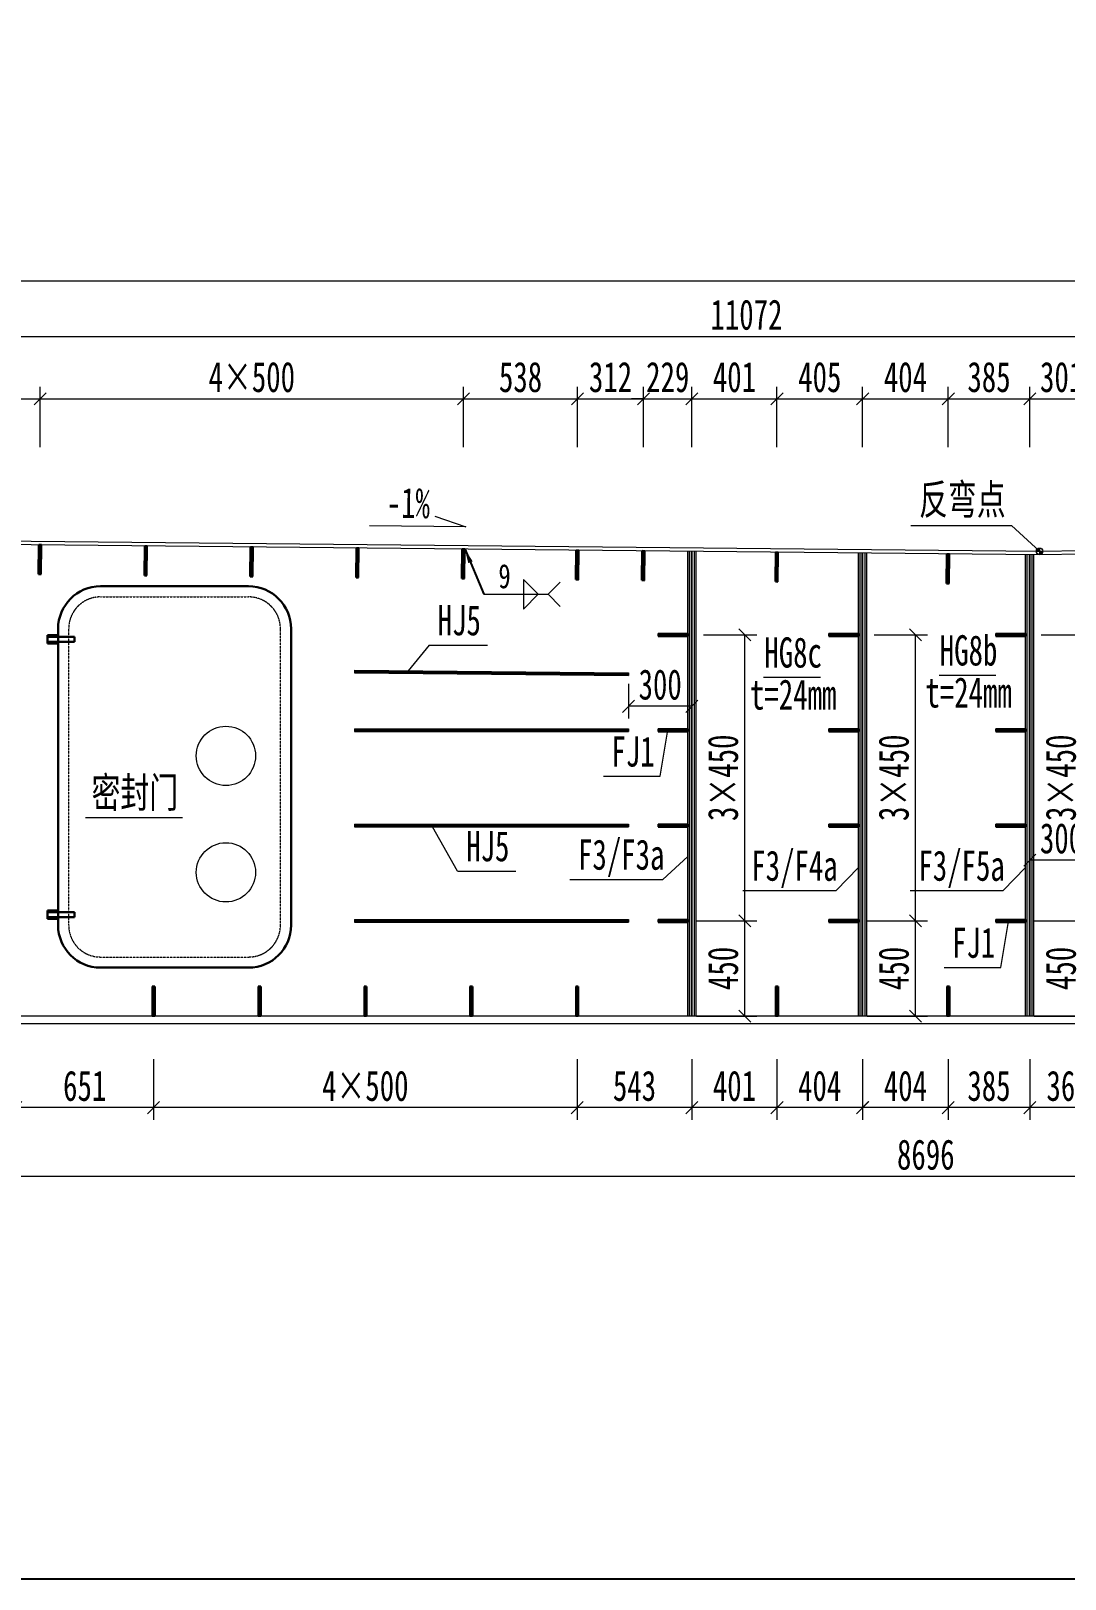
# Model space of a CAD drawing. Header units: millimetres. Extents: x -89049 to 410567, y -307459 to -100425.
# Drawn here: x 194938 to 199822, y -127671 to -120363 of the extents above; entities that cross this region are included whole.
import ezdxf
from ezdxf.enums import TextEntityAlignment as Align

# ---------------------------------------------------------------- set-up
doc = ezdxf.new("R2010")
doc.units = ezdxf.units.MM
doc.linetypes.add('DASHED', pattern=[0.75, 0.5, -0.25])
doc.layers.get('Defpoints').update_dxf_attribs({"color": 8})
for name, color, linetype, lineweight in [('Dim', 4, 'Continuous', 15), ('文字', 7, 'Continuous', 15), ('粗实线_钢筋', 1, 'Continuous', 30), ('细实线', 4, 'Continuous', 15), ('钢板粗线', 1, 'Continuous', 25), ('钢板细线', 6, 'Continuous', 15)]:
    doc.layers.add(name, color=color, linetype=linetype, lineweight=lineweight)
doc.layers.add('Text', color=4, linetype='Continuous')
doc.styles.add('111', font='', dxfattribs={"width": 0.7})
doc.styles.add('BM_Dim', font='', dxfattribs={"width": 0.85})
doc.styles.add('SMEDI', font='', dxfattribs={"width": 0.75})
doc.styles.get("Standard").update_dxf_attribs({"font": ''})
doc.styles.get('111').set_extended_font_data('仿宋_GB2312')
doc.styles.get('BM_Dim').set_extended_font_data('仿宋_GB2312')
doc.styles.get('SMEDI').set_extended_font_data('仿宋_GB2312')
doc.styles.get('Standard').set_extended_font_data('仿宋_GB2312')
doc.dimstyles.new('200', dxfattribs={"dimscale": 0, "dimtxt": 2.5, "dimasz": 1, "dimexe": 1, "dimexo": 1, "dimgap": 0.6, "dimtad": 1, "dimdec": 0, "dimdsep": 46, "dimtxsty": '111', "dimblk": 'OBLIQUE', "dimcen": 0, "dimclrd": 4, "dimclre": 4, "dimclrt": 4, "dimadec": 1, "dimazin": 2, "dimtfac": 1, "dimtdec": 0, "dimtix": 1, "dimtmove": 2, "dimatfit": 3, "dimfxl": 4, "dimfxlon": 1, "dimtolj": 1, "dimlwd": -1, "dimlwe": -1, "dimarcsym": 0})
doc.dimstyles.new('MSteel_1.0_1.0', dxfattribs={"dimtxt": 3, "dimasz": 1.2, "dimexe": 1, "dimexo": 1, "dimgap": 1, "dimtad": 3, "dimtoh": 1, "dimdec": 0, "dimzin": 0, "dimdsep": 46, "dimtxsty": 'Standard', "dimblk": 'ARCHTICK', "dimcen": 0.09, "dimclrd": 3, "dimclre": 3, "dimadec": 0, "dimazin": 0, "dimtfac": 1, "dimtdec": 4, "dimtofl": 0, "dimtmove": 0, "dimatfit": 3, "dimfxl": 1, "dimtolj": 1, "dimtzin": 0, "dimarcsym": 0})

# ---------------------------------------------------------------- blocks, each defined once
blk = doc.blocks.new('_Oblique')
at = {"color": 0, "linetype": 'ByBlock', "lineweight": -2}
blk.add_line((-0.5, -0.5), (0.5, 0.5), dxfattribs=at)
blk = doc.blocks.new('*D1242')
at = {"layer": 'Defpoints', "color": 0}
for p in [(194981.3, -122099.3), (193331.3, -122771.2), (194981.3, -122787.7)]:
    blk.add_point(p, dxfattribs=at)
at = {"layer": '细实线', "color": 4}
for p, q in [((193331.3, -122327.9), (193331.3, -122042.1)), ((194981.3, -122327.9), (194981.3, -122042.1)), ((193331.3, -122099.3), (194981.3, -122099.3))]:
    blk.add_line(p, q, dxfattribs=at)
at = {"layer": '细实线', "color": 4, "xscale": 57.14285714285715, "yscale": 57.14285714285715, "zscale": 57.14285714285715, "rotation": 180}
blk.add_blockref('_Oblique', (193331.3, -122099.3), dxfattribs=at)
at = {"layer": '细实线', "color": 4, "xscale": 57.14285714285715, "yscale": 57.14285714285715, "zscale": 57.14285714285715}
blk.add_blockref('_Oblique', (194981.3, -122099.3), dxfattribs=at)
at = {"layer": '细实线', "color": 4, "insert": (194156.3, -121997.1), "char_height": 142.86, "attachment_point": 5, "style": '111'}
blk.add_mtext('\\A1;3×550', dxfattribs=at)
blk = doc.blocks.new('*D1243')
at = {"layer": 'Defpoints', "color": 0}
for p in [(198461.5, -122099.3), (198060, -122818.5), (198461.5, -122822.5)]:
    blk.add_point(p, dxfattribs=at)
at = {"layer": '细实线', "color": 4}
for p, q in [((198060, -122327.9), (198060, -122042.1)), ((198461.5, -122327.9), (198461.5, -122042.1)), ((198060, -122099.3), (198461.5, -122099.3))]:
    blk.add_line(p, q, dxfattribs=at)
at = {"layer": '细实线', "color": 4, "xscale": 57.14285714285715, "yscale": 57.14285714285715, "zscale": 57.14285714285715, "rotation": 180}
blk.add_blockref('_Oblique', (198060, -122099.3), dxfattribs=at)
at = {"layer": '细实线', "color": 4, "xscale": 57.14285714285715, "yscale": 57.14285714285715, "zscale": 57.14285714285715}
blk.add_blockref('_Oblique', (198461.5, -122099.3), dxfattribs=at)
at = {"layer": '细实线', "color": 4, "insert": (198260.7, -121997.1), "char_height": 142.86, "attachment_point": 5, "style": '111'}
blk.add_mtext('\\A1;401', dxfattribs=at)
blk = doc.blocks.new('*D1244')
at = {"layer": 'Defpoints', "color": 0}
for p in [(199956.4, -122099.3), (199655.4, -122841.5), (199956.4, -122831.1)]:
    blk.add_point(p, dxfattribs=at)
at = {"layer": '细实线', "color": 4}
for p, q in [((199655.4, -122327.9), (199655.4, -122042.1)), ((199956.4, -122327.9), (199956.4, -122042.1)), ((199655.4, -122099.3), (199956.4, -122099.3))]:
    blk.add_line(p, q, dxfattribs=at)
at = {"layer": '细实线', "color": 4, "xscale": 57.14285714285715, "yscale": 57.14285714285715, "zscale": 57.14285714285715, "rotation": 180}
blk.add_blockref('_Oblique', (199655.4, -122099.3), dxfattribs=at)
at = {"layer": '细实线', "color": 4, "xscale": 57.14285714285715, "yscale": 57.14285714285715, "zscale": 57.14285714285715}
blk.add_blockref('_Oblique', (199956.4, -122099.3), dxfattribs=at)
at = {"layer": '细实线', "color": 4, "insert": (199805.9, -121997.1), "char_height": 142.86, "attachment_point": 5, "style": '111'}
blk.add_mtext('\\A1;301', dxfattribs=at)
blk = doc.blocks.new('*D1245')
at = {"layer": 'Defpoints', "color": 0}
for p in [(211974, -121542.4), (190651.3, -121716.4), (211974, -123001.7)]:
    blk.add_point(p, dxfattribs=at)
at = {"layer": '细实线', "color": 4}
for p, q in [((190651.3, -121659.3), (190651.3, -121485.3)), ((211974, -121771), (211974, -121485.3)), ((190651.3, -121542.4), (211974, -121542.4))]:
    blk.add_line(p, q, dxfattribs=at)
at = {"layer": '细实线', "color": 4, "xscale": 57.14285714285715, "yscale": 57.14285714285715, "zscale": 57.14285714285715, "rotation": 180}
blk.add_blockref('_Oblique', (190651.3, -121542.4), dxfattribs=at)
at = {"layer": '细实线', "color": 4, "xscale": 57.14285714285715, "yscale": 57.14285714285715, "zscale": 57.14285714285715}
blk.add_blockref('_Oblique', (211974, -121542.4), dxfattribs=at)
at = {"layer": '细实线', "color": 4, "insert": (201312.6, -121440.2), "char_height": 142.86, "attachment_point": 5, "style": '111'}
blk.add_mtext('\\A1;22750', dxfattribs=at)
blk = doc.blocks.new('*D1246')
at = {"layer": 'Defpoints', "color": 0}
for p in [(203853.5, -121805.1), (192781.3, -122749.7), (203853.5, -123001.7)]:
    blk.add_point(p, dxfattribs=at)
at = {"layer": '细实线', "color": 4}
for p, q in [((192781.3, -122033.7), (192781.3, -121748)), ((203853.5, -122033.7), (203853.5, -121748)), ((192781.3, -121805.1), (203853.5, -121805.1))]:
    blk.add_line(p, q, dxfattribs=at)
at = {"layer": '细实线', "color": 4, "xscale": 57.14285714285715, "yscale": 57.14285714285715, "zscale": 57.14285714285715, "rotation": 180}
blk.add_blockref('_Oblique', (192781.3, -121805.1), dxfattribs=at)
at = {"layer": '细实线', "color": 4, "xscale": 57.14285714285715, "yscale": 57.14285714285715, "zscale": 57.14285714285715}
blk.add_blockref('_Oblique', (203853.5, -121805.1), dxfattribs=at)
at = {"layer": '细实线', "color": 4, "insert": (198317.4, -121702.9), "char_height": 142.86, "attachment_point": 5, "style": '111'}
blk.add_mtext('\\A1;11072', dxfattribs=at)
blk = doc.blocks.new('*D1250')
at = {"layer": 'Defpoints', "color": 0}
for p in [(199655.4, -125013.5), (200017.4, -125013.5), (199655.4, -125445.8)]:
    blk.add_point(p, dxfattribs=at)
at = {"layer": '细实线', "color": 4}
for p, q in [((199655.4, -125217.2), (199655.4, -125502.9)), ((200017.4, -125217.2), (200017.4, -125502.9)), ((200017.4, -125445.8), (199655.4, -125445.8))]:
    blk.add_line(p, q, dxfattribs=at)
at = {"layer": '细实线', "color": 4, "xscale": 57.14285714285715, "yscale": 57.14285714285715, "zscale": 57.14285714285715, "rotation": 180}
blk.add_blockref('_Oblique', (199655.4, -125445.8), dxfattribs=at)
at = {"layer": '细实线', "color": 4, "xscale": 57.14285714285715, "yscale": 57.14285714285715, "zscale": 57.14285714285715}
blk.add_blockref('_Oblique', (200017.4, -125445.8), dxfattribs=at)
at = {"layer": '细实线', "color": 4, "insert": (199836.4, -125343.6), "char_height": 142.86, "attachment_point": 5, "style": '111'}
blk.add_mtext('\\A1;362', dxfattribs=at)
blk = doc.blocks.new('*D1251')
at = {"layer": 'Defpoints', "color": 0}
for p in [(194816.5, -124991.9), (203512.4, -125251.3), (194816.5, -125770.4)]:
    blk.add_point(p, dxfattribs=at)
at = {"layer": '细实线', "color": 4}
for p, q in [((194816.5, -125541.8), (194816.5, -125827.6)), ((203512.4, -125541.8), (203512.4, -125827.6)), ((203512.4, -125770.4), (194816.5, -125770.4))]:
    blk.add_line(p, q, dxfattribs=at)
at = {"layer": '细实线', "color": 4, "xscale": 57.14285714285715, "yscale": 57.14285714285715, "zscale": 57.14285714285715, "rotation": 180}
blk.add_blockref('_Oblique', (194816.5, -125770.4), dxfattribs=at)
at = {"layer": '细实线', "color": 4, "xscale": 57.14285714285715, "yscale": 57.14285714285715, "zscale": 57.14285714285715}
blk.add_blockref('_Oblique', (203512.4, -125770.4), dxfattribs=at)
at = {"layer": '细实线', "color": 4, "insert": (199164.5, -125668.2), "char_height": 142.86, "attachment_point": 5, "style": '111'}
blk.add_mtext('\\A1;8696', dxfattribs=at)
blk = doc.blocks.new('_ArchTick')
at = {"color": 0, "linetype": 'ByBlock', "const_width": 0.15}
blk.add_lwpolyline([(-0.5, -0.5), (0.5, 0.5)], dxfattribs=at)
blk = doc.blocks.new('角焊缝2')
at = {"layer": 'Dim'}
blk.add_line((-3138.01, 370.22), (-3132.7, 370.22), dxfattribs=at)
blk.add_lwpolyline([(-3134.75, 371.45), (-3134.75, 368.99), (-3133.52, 370.22)], close=True, dxfattribs=at)
blk.add_lwpolyline([(-3131.7, 369.22), (-3132.7, 370.22), (-3131.7, 371.22)], dxfattribs=at)
blk = doc.blocks.new('12-140加劲 无过焊孔')
at = {"layer": 'Defpoints'}
blk.add_line((38946.6, 32076.7), (38946.6, 32216.7), dxfattribs=at)
at = {"layer": '钢板粗线', "color": 7}
for p, q in [((38940.6, 32076.7), (38940.6, 32216.7)), ((38940.6, 32216.7), (38952.6, 32216.7)), ((38952.6, 32076.7), (38952.6, 32216.7)), ((38940.6, 32076.7), (38952.6, 32076.7))]:
    blk.add_line(p, q, dxfattribs=at)
blk = doc.blocks.new('...')
at = {"layer": '细实线'}
h = blk.add_hatch(color=256, dxfattribs=at)
h.dxf.hatch_style = 1
h.paths.add_polyline_path([(-15.3, 0, -0.414214), (0, 15.3), (0, 0)])
h.paths.add_polyline_path([(0, -15.3), (0, 0), (15.3, 0, -0.414214)])
for p, q in [((0, 15.3), (0, -15.3)), ((-15.3, 0), (15.3, 0))]:
    blk.add_line(p, q, dxfattribs=at)
blk.add_circle((0, 0), 15.3, dxfattribs=at)
blk = doc.blocks.new('*D1260')
at = {"layer": 'Defpoints', "color": 0}
for p in [(199270.3, -125013.5), (199655.4, -125013.5), (199270.3, -125445.8)]:
    blk.add_point(p, dxfattribs=at)
at = {"layer": '细实线', "color": 4}
for p, q in [((199270.3, -125217.2), (199270.3, -125502.9)), ((199655.4, -125217.2), (199655.4, -125502.9)), ((199655.4, -125445.8), (199270.3, -125445.8))]:
    blk.add_line(p, q, dxfattribs=at)
at = {"layer": '细实线', "color": 4, "xscale": 57.14285714285715, "yscale": 57.14285714285715, "zscale": 57.14285714285715, "rotation": 180}
blk.add_blockref('_Oblique', (199270.3, -125445.8), dxfattribs=at)
at = {"layer": '细实线', "color": 4, "xscale": 57.14285714285715, "yscale": 57.14285714285715, "zscale": 57.14285714285715}
blk.add_blockref('_Oblique', (199655.4, -125445.8), dxfattribs=at)
at = {"layer": '细实线', "color": 4, "insert": (199462.8, -125343.6), "char_height": 142.86, "attachment_point": 5, "style": '111'}
blk.add_mtext('\\A1;385', dxfattribs=at)
blk = doc.blocks.new('*D1261')
at = {"layer": 'Defpoints', "color": 0}
for p in [(198866.2, -125013.5), (199270.3, -125013.5), (198866.2, -125445.8)]:
    blk.add_point(p, dxfattribs=at)
at = {"layer": '细实线', "color": 4}
for p, q in [((198866.2, -125217.2), (198866.2, -125502.9)), ((199270.3, -125217.2), (199270.3, -125502.9)), ((199270.3, -125445.8), (198866.2, -125445.8))]:
    blk.add_line(p, q, dxfattribs=at)
at = {"layer": '细实线', "color": 4, "xscale": 57.14285714285715, "yscale": 57.14285714285715, "zscale": 57.14285714285715, "rotation": 180}
blk.add_blockref('_Oblique', (198866.2, -125445.8), dxfattribs=at)
at = {"layer": '细实线', "color": 4, "xscale": 57.14285714285715, "yscale": 57.14285714285715, "zscale": 57.14285714285715}
blk.add_blockref('_Oblique', (199270.3, -125445.8), dxfattribs=at)
at = {"layer": '细实线', "color": 4, "insert": (199068.2, -125343.6), "char_height": 142.86, "attachment_point": 5, "style": '111'}
blk.add_mtext('\\A1;404', dxfattribs=at)
blk = doc.blocks.new('*D1262')
at = {"layer": 'Defpoints', "color": 0}
for p in [(198461.5, -125013.5), (198865.2, -125013.5), (198461.5, -125445.8)]:
    blk.add_point(p, dxfattribs=at)
at = {"layer": '细实线', "color": 4}
for p, q in [((198461.5, -125217.2), (198461.5, -125502.9)), ((198865.2, -125217.2), (198865.2, -125502.9)), ((198865.2, -125445.8), (198461.5, -125445.8))]:
    blk.add_line(p, q, dxfattribs=at)
at = {"layer": '细实线', "color": 4, "xscale": 57.14285714285715, "yscale": 57.14285714285715, "zscale": 57.14285714285715, "rotation": 180}
blk.add_blockref('_Oblique', (198461.5, -125445.8), dxfattribs=at)
at = {"layer": '细实线', "color": 4, "xscale": 57.14285714285715, "yscale": 57.14285714285715, "zscale": 57.14285714285715}
blk.add_blockref('_Oblique', (198865.2, -125445.8), dxfattribs=at)
at = {"layer": '细实线', "color": 4, "insert": (198663.3, -125343.6), "char_height": 142.86, "attachment_point": 5, "style": '111'}
blk.add_mtext('\\A1;404', dxfattribs=at)
blk = doc.blocks.new('*D1263')
at = {"layer": 'Defpoints', "color": 0}
for p in [(198060, -125013.5), (198461.5, -125013.5), (198060, -125445.8)]:
    blk.add_point(p, dxfattribs=at)
at = {"layer": '细实线', "color": 4}
for p, q in [((198060, -125217.2), (198060, -125502.9)), ((198461.5, -125217.2), (198461.5, -125502.9)), ((198461.5, -125445.8), (198060, -125445.8))]:
    blk.add_line(p, q, dxfattribs=at)
at = {"layer": '细实线', "color": 4, "xscale": 57.14285714285715, "yscale": 57.14285714285715, "zscale": 57.14285714285715, "rotation": 180}
blk.add_blockref('_Oblique', (198060, -125445.8), dxfattribs=at)
at = {"layer": '细实线', "color": 4, "xscale": 57.14285714285715, "yscale": 57.14285714285715, "zscale": 57.14285714285715}
blk.add_blockref('_Oblique', (198461.5, -125445.8), dxfattribs=at)
at = {"layer": '细实线', "color": 4, "insert": (198260.7, -125343.6), "char_height": 142.86, "attachment_point": 5, "style": '111'}
blk.add_mtext('\\A1;401', dxfattribs=at)
blk = doc.blocks.new('*D1264')
at = {"layer": 'Defpoints', "color": 0}
for p in [(197517.4, -125013.5), (198060, -125013.5), (197517.4, -125445.8)]:
    blk.add_point(p, dxfattribs=at)
at = {"layer": '细实线', "color": 4}
for p, q in [((197517.4, -125217.2), (197517.4, -125502.9)), ((198060, -125217.2), (198060, -125502.9)), ((198060, -125445.8), (197517.4, -125445.8))]:
    blk.add_line(p, q, dxfattribs=at)
at = {"layer": '细实线', "color": 4, "xscale": 57.14285714285715, "yscale": 57.14285714285715, "zscale": 57.14285714285715, "rotation": 180}
blk.add_blockref('_Oblique', (197517.4, -125445.8), dxfattribs=at)
at = {"layer": '细实线', "color": 4, "xscale": 57.14285714285715, "yscale": 57.14285714285715, "zscale": 57.14285714285715}
blk.add_blockref('_Oblique', (198060, -125445.8), dxfattribs=at)
at = {"layer": '细实线', "color": 4, "insert": (197788.7, -125343.6), "char_height": 142.86, "attachment_point": 5, "style": '111'}
blk.add_mtext('\\A1;543', dxfattribs=at)
blk = doc.blocks.new('*D1265')
at = {"layer": 'Defpoints', "color": 0}
for p in [(195517.4, -125013.5), (197517.4, -125012.7), (195517.4, -125445.8)]:
    blk.add_point(p, dxfattribs=at)
at = {"layer": '细实线', "color": 4}
for p, q in [((195517.4, -125217.2), (195517.4, -125502.9)), ((197517.4, -125217.2), (197517.4, -125502.9)), ((197517.4, -125445.8), (195517.4, -125445.8))]:
    blk.add_line(p, q, dxfattribs=at)
at = {"layer": '细实线', "color": 4, "xscale": 57.14285714285715, "yscale": 57.14285714285715, "zscale": 57.14285714285715, "rotation": 180}
blk.add_blockref('_Oblique', (195517.4, -125445.8), dxfattribs=at)
at = {"layer": '细实线', "color": 4, "xscale": 57.14285714285715, "yscale": 57.14285714285715, "zscale": 57.14285714285715}
blk.add_blockref('_Oblique', (197517.4, -125445.8), dxfattribs=at)
at = {"layer": '细实线', "color": 4, "insert": (196517.4, -125343.6), "char_height": 142.857, "attachment_point": 5, "style": '111'}
blk.add_mtext('\\A1;\\f仿宋_GB2312|b0|i0|c134|p49;4×500', dxfattribs=at)
blk = doc.blocks.new('*D1266')
at = {"layer": 'Defpoints', "color": 0}
for p in [(194866.5, -125013.5), (195517.4, -125013.5), (194866.5, -125445.8)]:
    blk.add_point(p, dxfattribs=at)
at = {"layer": '细实线', "color": 4}
for p, q in [((194866.5, -125217.2), (194866.5, -125502.9)), ((195517.4, -125217.2), (195517.4, -125502.9)), ((195517.4, -125445.8), (194866.5, -125445.8))]:
    blk.add_line(p, q, dxfattribs=at)
at = {"layer": '细实线', "color": 4, "xscale": 57.14285714285715, "yscale": 57.14285714285715, "zscale": 57.14285714285715, "rotation": 180}
blk.add_blockref('_Oblique', (194866.5, -125445.8), dxfattribs=at)
at = {"layer": '细实线', "color": 4, "xscale": 57.14285714285715, "yscale": 57.14285714285715, "zscale": 57.14285714285715}
blk.add_blockref('_Oblique', (195517.4, -125445.8), dxfattribs=at)
at = {"layer": '细实线', "color": 4, "insert": (195192, -125343.6), "char_height": 142.86, "attachment_point": 5, "style": '111'}
blk.add_mtext('\\A1;651', dxfattribs=at)
blk = doc.blocks.new('*D1267')
at = {"layer": 'Defpoints', "color": 0}
for p in [(199655.4, -122099.3), (199270.7, -122830.6), (199655.4, -122841.5)]:
    blk.add_point(p, dxfattribs=at)
at = {"layer": '细实线', "color": 4}
for p, q in [((199270.7, -122327.9), (199270.7, -122042.1)), ((199655.4, -122327.9), (199655.4, -122042.1)), ((199270.7, -122099.3), (199655.4, -122099.3))]:
    blk.add_line(p, q, dxfattribs=at)
at = {"layer": '细实线', "color": 4, "xscale": 57.14285714285715, "yscale": 57.14285714285715, "zscale": 57.14285714285715, "rotation": 180}
blk.add_blockref('_Oblique', (199270.7, -122099.3), dxfattribs=at)
at = {"layer": '细实线', "color": 4, "xscale": 57.14285714285715, "yscale": 57.14285714285715, "zscale": 57.14285714285715}
blk.add_blockref('_Oblique', (199655.4, -122099.3), dxfattribs=at)
at = {"layer": '细实线', "color": 4, "insert": (199463, -121997.1), "char_height": 142.86, "attachment_point": 5, "style": '111'}
blk.add_mtext('\\A1;385', dxfattribs=at)
blk = doc.blocks.new('*D1268')
at = {"layer": 'Defpoints', "color": 0}
for p in [(199270.7, -122099.3), (198866.2, -122828.4), (199270.7, -122830.6)]:
    blk.add_point(p, dxfattribs=at)
at = {"layer": '细实线', "color": 4}
for p, q in [((198866.2, -122327.9), (198866.2, -122042.1)), ((199270.7, -122327.9), (199270.7, -122042.1)), ((198866.2, -122099.3), (199270.7, -122099.3))]:
    blk.add_line(p, q, dxfattribs=at)
at = {"layer": '细实线', "color": 4, "xscale": 57.14285714285715, "yscale": 57.14285714285715, "zscale": 57.14285714285715, "rotation": 180}
blk.add_blockref('_Oblique', (198866.2, -122099.3), dxfattribs=at)
at = {"layer": '细实线', "color": 4, "xscale": 57.14285714285715, "yscale": 57.14285714285715, "zscale": 57.14285714285715}
blk.add_blockref('_Oblique', (199270.7, -122099.3), dxfattribs=at)
at = {"layer": '细实线', "color": 4, "insert": (199068.4, -121997.1), "char_height": 142.86, "attachment_point": 5, "style": '111'}
blk.add_mtext('\\A1;404', dxfattribs=at)
blk = doc.blocks.new('*D1269')
at = {"layer": 'Defpoints', "color": 0}
for p in [(198866.2, -122099.3), (198461.5, -122822.5), (198866.2, -122828.4)]:
    blk.add_point(p, dxfattribs=at)
at = {"layer": '细实线', "color": 4}
for p, q in [((198461.5, -122327.9), (198461.5, -122042.1)), ((198866.2, -122327.9), (198866.2, -122042.1)), ((198461.5, -122099.3), (198866.2, -122099.3))]:
    blk.add_line(p, q, dxfattribs=at)
at = {"layer": '细实线', "color": 4, "xscale": 57.14285714285715, "yscale": 57.14285714285715, "zscale": 57.14285714285715, "rotation": 180}
blk.add_blockref('_Oblique', (198461.5, -122099.3), dxfattribs=at)
at = {"layer": '细实线', "color": 4, "xscale": 57.14285714285715, "yscale": 57.14285714285715, "zscale": 57.14285714285715}
blk.add_blockref('_Oblique', (198866.2, -122099.3), dxfattribs=at)
at = {"layer": '细实线', "color": 4, "insert": (198663.8, -121997.1), "char_height": 142.86, "attachment_point": 5, "style": '111'}
blk.add_mtext('\\A1;405', dxfattribs=at)
blk = doc.blocks.new('*D1270')
at = {"layer": 'Defpoints', "color": 0}
for p in [(197831.4, -122099.3), (197519.6, -122813.1), (197831.4, -122816.2)]:
    blk.add_point(p, dxfattribs=at)
at = {"layer": '细实线', "color": 4}
for p, q in [((197519.6, -122327.9), (197519.6, -122042.1)), ((197831.4, -122327.9), (197831.4, -122042.1)), ((197519.6, -122099.3), (197831.4, -122099.3))]:
    blk.add_line(p, q, dxfattribs=at)
at = {"layer": '细实线', "color": 4, "xscale": 57.14285714285715, "yscale": 57.14285714285715, "zscale": 57.14285714285715, "rotation": 180}
blk.add_blockref('_Oblique', (197519.6, -122099.3), dxfattribs=at)
at = {"layer": '细实线', "color": 4, "xscale": 57.14285714285715, "yscale": 57.14285714285715, "zscale": 57.14285714285715}
blk.add_blockref('_Oblique', (197831.4, -122099.3), dxfattribs=at)
at = {"layer": '细实线', "color": 4, "insert": (197675.5, -121997.1), "char_height": 142.86, "attachment_point": 5, "style": '111'}
blk.add_mtext('\\A1;312', dxfattribs=at)
blk = doc.blocks.new('14-160加劲 无过焊孔')
at = {"layer": 'Defpoints'}
blk.add_line((38609.4, 32076.7), (38609.4, 32216.7), dxfattribs=at)
at = {"layer": '钢板粗线', "color": 7}
for p, q in [((38603.4, 32076.7), (38603.4, 32216.7)), ((38603.4, 32216.7), (38615.4, 32216.7)), ((38615.4, 32076.7), (38615.4, 32216.7)), ((38603.4, 32076.7), (38615.4, 32076.7))]:
    blk.add_line(p, q, dxfattribs=at)
blk = doc.blocks.new('*D1271')
at = {"layer": 'Defpoints', "color": 0}
for p in [(198034.7, -124563.5), (198309.5, -124563.5), (197998.3, -125013.5)]:
    blk.add_point(p, dxfattribs=at)
at = {"layer": '细实线', "color": 4}
for p, q in [((198091.8, -124563.5), (198366.7, -124563.5)), ((198309.5, -125013.5), (198309.5, -124563.5)), ((198080.9, -125013.5), (198366.7, -125013.5))]:
    blk.add_line(p, q, dxfattribs=at)
at = {"layer": '细实线', "color": 4, "xscale": 57.14285714285715, "yscale": 57.14285714285715, "zscale": 57.14285714285715}
for p, rotation in [((198309.5, -124563.5), 90), ((198309.5, -125013.5), 270)]:
    blk.add_blockref('_Oblique', p, dxfattribs=dict(at, rotation=rotation))
at = {"layer": '细实线', "color": 4, "insert": (198207.3, -124788.5), "char_height": 142.86, "attachment_point": 5, "rotation": 90, "style": '111'}
blk.add_mtext('\\A1;450', dxfattribs=at)
blk = doc.blocks.new('*D1272')
at = {"layer": 'Defpoints', "color": 0}
for p in [(198057.3, -123213.5), (198309.5, -123213.5), (197998.3, -124563.5)]:
    blk.add_point(p, dxfattribs=at)
at = {"layer": '细实线', "color": 4}
for p, q in [((198114.4, -123213.5), (198366.7, -123213.5)), ((198309.5, -124563.5), (198309.5, -123213.5)), ((198080.9, -124563.5), (198366.7, -124563.5))]:
    blk.add_line(p, q, dxfattribs=at)
at = {"layer": '细实线', "color": 4, "xscale": 57.14285714285715, "yscale": 57.14285714285715, "zscale": 57.14285714285715}
for p, rotation in [((198309.5, -123213.5), 90), ((198309.5, -124563.5), 270)]:
    blk.add_blockref('_Oblique', p, dxfattribs=dict(at, rotation=rotation))
at = {"layer": '细实线', "color": 4, "insert": (198207.3, -123888.5), "char_height": 142.86, "attachment_point": 5, "rotation": 90, "style": '111'}
blk.add_mtext('\\A1;3×450', dxfattribs=at)
blk = doc.blocks.new('*D1278')
at = {"layer": 'Defpoints', "color": 0}
for p in [(196981.3, -122099.3), (194981.3, -122787.7), (196981.3, -122807.7)]:
    blk.add_point(p, dxfattribs=at)
at = {"layer": '细实线', "color": 4}
for p, q in [((194981.3, -122327.9), (194981.3, -122042.1)), ((196981.3, -122327.9), (196981.3, -122042.1)), ((194981.3, -122099.3), (196981.3, -122099.3))]:
    blk.add_line(p, q, dxfattribs=at)
at = {"layer": '细实线', "color": 4, "xscale": 57.14285714285715, "yscale": 57.14285714285715, "zscale": 57.14285714285715, "rotation": 180}
blk.add_blockref('_Oblique', (194981.3, -122099.3), dxfattribs=at)
at = {"layer": '细实线', "color": 4, "xscale": 57.14285714285715, "yscale": 57.14285714285715, "zscale": 57.14285714285715}
blk.add_blockref('_Oblique', (196981.3, -122099.3), dxfattribs=at)
at = {"layer": '细实线', "color": 4, "insert": (195981.3, -121997.1), "char_height": 142.86, "attachment_point": 5, "style": '111'}
blk.add_mtext('\\A1;4×500', dxfattribs=at)
blk = doc.blocks.new('*D1279')
at = {"layer": 'Defpoints', "color": 0}
for p in [(197519.6, -122099.3), (196981.3, -122807.7), (197519.6, -122813.1)]:
    blk.add_point(p, dxfattribs=at)
at = {"layer": '细实线', "color": 4}
for p, q in [((196981.3, -122327.9), (196981.3, -122042.1)), ((197519.6, -122327.9), (197519.6, -122042.1)), ((196981.3, -122099.3), (197519.6, -122099.3))]:
    blk.add_line(p, q, dxfattribs=at)
at = {"layer": '细实线', "color": 4, "xscale": 57.14285714285715, "yscale": 57.14285714285715, "zscale": 57.14285714285715, "rotation": 180}
blk.add_blockref('_Oblique', (196981.3, -122099.3), dxfattribs=at)
at = {"layer": '细实线', "color": 4, "xscale": 57.14285714285715, "yscale": 57.14285714285715, "zscale": 57.14285714285715}
blk.add_blockref('_Oblique', (197519.6, -122099.3), dxfattribs=at)
at = {"layer": '细实线', "color": 4, "insert": (197250.4, -121997.1), "char_height": 142.86, "attachment_point": 5, "style": '111'}
blk.add_mtext('\\A1;538', dxfattribs=at)
blk = doc.blocks.new('*D1280')
at = {"layer": 'Defpoints', "color": 0}
for p in [(198840.9, -124563.5), (199115.7, -124563.5), (198804.5, -125013.5)]:
    blk.add_point(p, dxfattribs=at)
at = {"layer": '细实线', "color": 4}
for p, q in [((198898.1, -124563.5), (199172.9, -124563.5)), ((199115.7, -125013.5), (199115.7, -124563.5)), ((198887.2, -125013.5), (199172.9, -125013.5))]:
    blk.add_line(p, q, dxfattribs=at)
at = {"layer": '细实线', "color": 4, "xscale": 57.14285714285715, "yscale": 57.14285714285715, "zscale": 57.14285714285715}
for p, rotation in [((199115.7, -124563.5), 90), ((199115.7, -125013.5), 270)]:
    blk.add_blockref('_Oblique', p, dxfattribs=dict(at, rotation=rotation))
at = {"layer": '细实线', "color": 4, "insert": (199013.5, -124788.5), "char_height": 142.86, "attachment_point": 5, "rotation": 90, "style": '111'}
blk.add_mtext('\\A1;450', dxfattribs=at)
blk = doc.blocks.new('*D1281')
at = {"layer": 'Defpoints', "color": 0}
for p in [(198863.5, -123213.5), (199115.7, -123213.5), (198804.5, -124563.5)]:
    blk.add_point(p, dxfattribs=at)
at = {"layer": '细实线', "color": 4}
for p, q in [((198920.6, -123213.5), (199172.9, -123213.5)), ((199115.7, -124563.5), (199115.7, -123213.5)), ((198887.2, -124563.5), (199172.9, -124563.5))]:
    blk.add_line(p, q, dxfattribs=at)
at = {"layer": '细实线', "color": 4, "xscale": 57.14285714285715, "yscale": 57.14285714285715, "zscale": 57.14285714285715}
for p, rotation in [((199115.7, -123213.5), 90), ((199115.7, -124563.5), 270)]:
    blk.add_blockref('_Oblique', p, dxfattribs=dict(at, rotation=rotation))
at = {"layer": '细实线', "color": 4, "insert": (199013.5, -123888.5), "char_height": 142.86, "attachment_point": 5, "rotation": 90, "style": '111'}
blk.add_mtext('\\A1;3×450', dxfattribs=at)
blk = doc.blocks.new('*D1282')
at = {"layer": 'Defpoints', "color": 0}
for p in [(199630.1, -124563.5), (199904.9, -124563.5), (199593.7, -125013.5)]:
    blk.add_point(p, dxfattribs=at)
at = {"layer": '细实线', "color": 4}
for p, q in [((199687.2, -124563.5), (199962.1, -124563.5)), ((199904.9, -125013.5), (199904.9, -124563.5)), ((199676.3, -125013.5), (199962.1, -125013.5))]:
    blk.add_line(p, q, dxfattribs=at)
at = {"layer": '细实线', "color": 4, "xscale": 57.14285714285715, "yscale": 57.14285714285715, "zscale": 57.14285714285715}
for p, rotation in [((199904.9, -124563.5), 90), ((199904.9, -125013.5), 270)]:
    blk.add_blockref('_Oblique', p, dxfattribs=dict(at, rotation=rotation))
at = {"layer": '细实线', "color": 4, "insert": (199802.7, -124788.5), "char_height": 142.86, "attachment_point": 5, "rotation": 90, "style": '111'}
blk.add_mtext('\\A1;450', dxfattribs=at)
blk = doc.blocks.new('*D1283')
at = {"layer": 'Defpoints', "color": 0}
for p in [(199652.7, -123213.5), (199904.9, -123213.5), (199593.7, -124563.5)]:
    blk.add_point(p, dxfattribs=at)
at = {"layer": '细实线', "color": 4}
for p, q in [((199709.8, -123213.5), (199962.1, -123213.5)), ((199904.9, -124563.5), (199904.9, -123213.5)), ((199676.3, -124563.5), (199962.1, -124563.5))]:
    blk.add_line(p, q, dxfattribs=at)
at = {"layer": '细实线', "color": 4, "xscale": 57.14285714285715, "yscale": 57.14285714285715, "zscale": 57.14285714285715}
for p, rotation in [((199904.9, -123213.5), 90), ((199904.9, -124563.5), 270)]:
    blk.add_blockref('_Oblique', p, dxfattribs=dict(at, rotation=rotation))
at = {"layer": '细实线', "color": 4, "insert": (199802.7, -123888.5), "char_height": 142.86, "attachment_point": 5, "rotation": 90, "style": '111'}
blk.add_mtext('\\A1;3×450', dxfattribs=at)
blk = doc.blocks.new('*D1284')
at = {"layer": 'Defpoints', "color": 0}
for p in [(198060, -122099.3), (197831.4, -122813.1), (198060, -122818.5)]:
    blk.add_point(p, dxfattribs=at)
at = {"layer": '细实线', "color": 4}
for p, q in [((197831.4, -122327.9), (197831.4, -122042.1)), ((198060, -122327.9), (198060, -122042.1)), ((197831.4, -122099.3), (197774.3, -122099.3)), ((197831.4, -122099.3), (198060, -122099.3)), ((198060, -122099.3), (198117.1, -122099.3))]:
    blk.add_line(p, q, dxfattribs=at)
at = {"layer": '细实线', "color": 4, "xscale": 57.14285714285715, "yscale": 57.14285714285715, "zscale": 57.14285714285715}
blk.add_blockref('_Oblique', (197831.4, -122099.3), dxfattribs=at)
at = {"layer": '细实线', "color": 4, "xscale": 57.14285714285715, "yscale": 57.14285714285715, "zscale": 57.14285714285715, "rotation": 180}
blk.add_blockref('_Oblique', (198060, -122099.3), dxfattribs=at)
at = {"layer": '细实线', "color": 4, "insert": (197945.7, -121997.1), "char_height": 142.86, "attachment_point": 5, "style": '111'}
blk.add_mtext('\\A1;229', dxfattribs=at)
blk = doc.blocks.new('密封门')
at = {"color": 4, "linetype": 'DASHED'}
for p, q in [((-592.6, 750.3), (107.4, 750.3)), ((-742.6, -799.7), (-742.6, 600.3)), ((257.4, -799.7), (257.4, 600.3)), ((-592.6, -949.7), (107.4, -949.7))]:
    blk.add_line(p, q, dxfattribs=at)
at = {"color": 2}
for centre in [(0, 0), (0, -550)]:
    blk.add_circle(centre, 140, dxfattribs=at)
at = {"color": 4, "linetype": 'DASHED'}
for centre, start, end in [((-592.6, 600.3), 90, 180), ((107.4, 600.3), 0, 90), ((-592.6, -799.7), 180, 270), ((107.4, -799.7), 270, 0)]:
    blk.add_arc(centre, 150, start, end, dxfattribs=at)
at = {"layer": '粗实线_钢筋'}
for p, q in [((-592.6, 800.3), (107.4, 800.3)), ((-792.6, -799.7), (-792.6, 600.3)), ((307.4, -799.7), (307.4, 600.3)), ((-842.6, 530.3), (-842.6, 570.3)), ((-842.6, 570.3), (-792.6, 570.3)), ((-842.6, 562.6), (-715.4, 562.6)), ((-842.6, 538.1), (-715.4, 538.1)), ((-842.6, 530.3), (-792.6, 530.3)), ((-715.4, 562.6), (-715.4, 538.1)), ((-842.6, -729.7), (-792.6, -729.7)), ((-842.6, -769.7), (-842.6, -729.7)), ((-842.6, -737.4), (-715.4, -737.4)), ((-842.6, -761.9), (-715.4, -761.9)), ((-842.6, -769.7), (-792.6, -769.7)), ((-715.4, -737.4), (-715.4, -761.9)), ((-592.6, -999.7), (107.4, -999.7))]:
    blk.add_line(p, q, dxfattribs=at)
for centre, start, end in [((-592.6, 600.3), 90, 180), ((107.4, 600.3), 0, 90), ((-592.6, -799.7), 180, 270), ((107.4, -799.7), 270, 0)]:
    blk.add_arc(centre, 200, start, end, dxfattribs=at)
blk = doc.blocks.new('*D5204')
at = {"layer": 'Defpoints', "color": 0}
for p in [(199655.4, -124113.5), (199955.4, -124113.5), (199655.4, -124277.3)]:
    blk.add_point(p, dxfattribs=at)
at = {"layer": '细实线', "color": 4}
for p, q in [((199655.4, -124170.6), (199655.4, -124334.4)), ((199955.4, -124170.6), (199955.4, -124334.4)), ((199955.4, -124277.3), (199655.4, -124277.3))]:
    blk.add_line(p, q, dxfattribs=at)
at = {"layer": '细实线', "color": 4, "xscale": 57.14285714285715, "yscale": 57.14285714285715, "zscale": 57.14285714285715, "rotation": 180}
blk.add_blockref('_Oblique', (199655.4, -124277.3), dxfattribs=at)
at = {"layer": '细实线', "color": 4, "xscale": 57.14285714285715, "yscale": 57.14285714285715, "zscale": 57.14285714285715}
blk.add_blockref('_Oblique', (199955.4, -124277.3), dxfattribs=at)
at = {"layer": '细实线', "color": 4, "insert": (199805.4, -124175), "char_height": 142.86, "attachment_point": 5, "style": '111'}
blk.add_mtext('\\A1;300', dxfattribs=at)
blk = doc.blocks.new('*D5205')
at = {"layer": 'Defpoints', "color": 0}
for p in [(197760, -123387.3), (198060, -123387.3), (197760, -123551.1)]:
    blk.add_point(p, dxfattribs=at)
at = {"layer": '细实线', "color": 4}
for p, q in [((197760, -123444.5), (197760, -123608.3)), ((198060, -123444.5), (198060, -123608.3)), ((198060, -123551.1), (197760, -123551.1))]:
    blk.add_line(p, q, dxfattribs=at)
at = {"layer": '细实线', "color": 4, "xscale": 57.14285714285715, "yscale": 57.14285714285715, "zscale": 57.14285714285715, "rotation": 180}
blk.add_blockref('_Oblique', (197760, -123551.1), dxfattribs=at)
at = {"layer": '细实线', "color": 4, "xscale": 57.14285714285715, "yscale": 57.14285714285715, "zscale": 57.14285714285715}
blk.add_blockref('_Oblique', (198060, -123551.1), dxfattribs=at)
at = {"layer": '细实线', "color": 4, "insert": (197910, -123448.9), "char_height": 142.86, "attachment_point": 5, "style": '111'}
blk.add_mtext('\\A1;300', dxfattribs=at)

msp = doc.modelspace()

# ---------------------------------------------------------------- linework, layer by layer
at = {"layer": 'Defpoints'}
for p, q in [((198060, -125013.5), (198060, -122818.5)), ((198866.2, -125013.5), (198866.2, -122826.6)), ((199655.4, -125013.5), (199655.4, -122834.5)), ((196466.5, -123663.5), (197760, -123663.5)), ((196466.5, -124113.5), (197760, -124113.5)), ((196466.5, -124563.5), (197760, -124563.5))]:
    msp.add_line(p, q, dxfattribs=at)
msp.add_lwpolyline([(190566.6, -113054.1), (212566.6, -113054.1), (212566.6, -127671.3), (190566.6, -127671.3)], close=True, dxfattribs=at)
msp.add_lwpolyline([(196466.5, -123386.6), (197760, -123399.5)], dxfattribs=at)
at = {"layer": '细实线'}
for p, q in [((196991.9, -122704.2), (196537.2, -122699.6)), ((196845.1, -122652.9), (196991.9, -122704.2)), ((199093.9, -122697.7), (199568.6, -122697.7)), ((199568.6, -122697.7), (199701.3, -122819)), ((196818.8, -123262), (196719.8, -123383.1)), ((196818.8, -123262), (197094.2, -123262)), ((198398.7, -123414.1), (198667.4, -123414.1)), ((199227.1, -123404.4), (199495.8, -123404.4)), ((197910.6, -123881.6), (197946.2, -123663.7)), ((197641.9, -123881.6), (197910.6, -123881.6)), ((195195.8, -124075.3), (195653.8, -124075.3)), ((196953.3, -124328.6), (196835.3, -124119.5)), ((197922.2, -124368.3), (198040, -124260)), ((198740.6, -124420.7), (198846.2, -124312.4)), ((199529.8, -124420.7), (199635.4, -124312.4)), ((196953.3, -124328.6), (197228.7, -124328.6)), ((197482.7, -124368.3), (197922.2, -124368.3)), ((198301.1, -124420.7), (198740.6, -124420.7)), ((199090.2, -124420.7), (199529.8, -124420.7)), ((199519.4, -124784.3), (199555, -124566.4)), ((199250.7, -124784.3), (199519.4, -124784.3))]:
    msp.add_line(p, q, dxfattribs=at)
at = {"layer": '钢板细线', "color": 3}
for p, q in [((198040, -125013.5), (198040, -122818.4)), ((198048, -125013.5), (198048, -122818.5)), ((198072, -125013.5), (198072, -122818.5)), ((198080, -125013.5), (198080, -122818.6)), ((198846.2, -125013.5), (198846.2, -122826.5)), ((198854.2, -125013.5), (198854.2, -122826.6)), ((198878.2, -125013.5), (198878.2, -122826.6)), ((198886.2, -125013.5), (198886.2, -122826.7)), ((199635.4, -125013.5), (199635.4, -122834.4)), ((199643.4, -125013.5), (199643.4, -122834.5)), ((199667.4, -125013.5), (199667.4, -122834.5)), ((199675.4, -125013.5), (199675.4, -122834.6))]:
    msp.add_line(p, q, dxfattribs=at)
at = {"layer": '钢板细线'}
for p, q in [((196466.5, -123380.6), (196466.5, -123392.6)), ((197760, -123393.5), (197760, -123405.5)), ((196466.5, -123657.5), (197760, -123657.5)), ((196466.5, -123657.5), (196466.5, -123669.5)), ((197760, -123657.5), (197760, -123669.5)), ((196466.5, -123669.5), (197760, -123669.5)), ((196466.5, -124107.5), (197760, -124107.5)), ((196466.5, -124107.5), (196466.5, -124119.5)), ((196466.5, -124119.5), (197760, -124119.5)), ((197760, -124107.5), (197760, -124119.5)), ((196466.5, -124557.5), (197760, -124557.5)), ((196466.5, -124557.5), (196466.5, -124569.5)), ((196466.5, -124569.5), (197760, -124569.5)), ((197760, -124557.5), (197760, -124569.5)), ((203512.4, -125013.5), (194816.5, -125013.5)), ((203512.4, -125049.5), (194816.5, -125049.5))]:
    msp.add_line(p, q, dxfattribs=at)
for points in [[(190651.3, -122728.3), (199701.3, -122819), (201167, -122797)], [(190651.3, -122744.3), (199701.3, -122835), (201167, -122813)], [(196466.5, -123380.6), (197760, -123393.5)], [(196466.5, -123392.6), (197760, -123405.5)]]:
    msp.add_lwpolyline(points, dxfattribs=at)

# ---------------------------------------------------------------- block references
at = {"layer": '细实线'}
for p, rotation in [((155714.1, -154612.8), 359.4262908392986), ((156214.1, -154617.9), 359.4262908392986), ((156714.1, -154622.9), 359.4262908392986), ((157214.1, -154627.8), 359.4262908392986), ((157714.1, -154632.9), 359.4262908392986), ((158252.4, -154638.3), 359.4262908392986), ((158564.2, -154641.4), 359.4262908401088), ((159194.3, -154647.7), 359.4262908401088), ((160002.5, -154655.8), 359.4262908401088)]:
    msp.add_blockref('12-140加劲 无过焊孔', p, dxfattribs=dict(at, rotation=rotation))
for name, p in [('...', (199701.3, -122819)), ('密封门', (195859, -123784.9))]:
    msp.add_blockref(name, p, dxfattribs=at)
at = {"layer": '细实线', "color": 8, "xscale": 57.1428571428572, "yscale": 57.1428571428572, "zscale": 57.1428571428572}
msp.add_blockref('角焊缝2', (376392.4, -144177.6), dxfattribs=at)
at = {"layer": '钢板细线'}
for name, p, rotation in [('14-160加劲 无过焊孔', (165823.2, -84604.1), 269.9999999999865), ('14-160加劲 无过焊孔', (166629.5, -84604.1), 269.9999999999865), ('14-160加劲 无过焊孔', (167418.6, -84604.1), 269.9999999999865), ('14-160加劲 无过焊孔', (165823.2, -85054.1), 269.9999999999865), ('14-160加劲 无过焊孔', (166629.5, -85054.1), 269.9999999999865), ('14-160加劲 无过焊孔', (167418.6, -85054.1), 269.9999999999865), ('14-160加劲 无过焊孔', (165823.2, -85504.1), 269.9999999999865), ('14-160加劲 无过焊孔', (166629.5, -85504.1), 269.9999999999865), ('14-160加劲 无过焊孔', (167418.6, -85504.1), 269.9999999999865), ('14-160加劲 无过焊孔', (165823.2, -85954.1), 269.9999999999865), ('14-160加劲 无过焊孔', (166629.5, -85954.1), 269.9999999999865), ('14-160加劲 无过焊孔', (167418.6, -85954.1), 269.9999999999865), ('12-140加劲 无过焊孔', (234464, -92796.7), 180.000000000001), ('12-140加劲 无过焊孔', (234964, -92796.7), 180.000000000001), ('12-140加劲 无过焊孔', (235464, -92796.7), 180.000000000001), ('12-140加劲 无过焊孔', (235964, -92796.7), 180.0000000000011), ('12-140加劲 无过焊孔', (236464, -92796.7), 180.0000000000011), ('12-140加劲 无过焊孔', (237408, -92796.7), 180.0000000000011), ('12-140加劲 无过焊孔', (238216.8, -92796.7), 180.0000000000011)]:
    msp.add_blockref(name, p, dxfattribs=dict(at, rotation=rotation))

# ---------------------------------------------------------------- texts
at = {"layer": 'Text', "style": 'SMEDI', "width": 0.75}
msp.add_text('9', height=114.3, dxfattribs=at).set_placement((197145.7, -122936.5), align=Align.MIDDLE_LEFT)
at = {"layer": '文字', "style": 'BM_Dim', "width": 0.7}
for s, p in [('反弯点', (199337.2, -122688.7)), ('HJ5', (196961.2, -123258.9)), ('HG8b', (199366.6, -123401.3)), ('HG8c', (198538.2, -123411.1)), ('t=24mm', (198538.2, -123609.4)), ('t=24mm', (199366.6, -123599.7)), ('FJ1', (197781.4, -123878.6)), ('密封门', (195428.9, -124072.2)), ('HJ5', (197095.7, -124325.6)), ('F3/F3a', (197726, -124365.3)), ('F3/F4a', (198544.3, -124417.6)), ('F3/F5a', (199333.5, -124417.6)), ('FJ1', (199390.2, -124781.3))]:
    msp.add_text(s, height=142.86, dxfattribs=at).set_placement(p, align=Align.BOTTOM_CENTER)
msp.add_text('-1%', height=142.86, rotation=359.42629, dxfattribs=at).set_placement((196719.3, -122704.9), align=Align.BOTTOM_CENTER)

# ---------------------------------------------------------------- dimensions: what is measured, and where the dimension line sits
at = {"layer": '细实线'}
for base, p1, p2, text, picture, middle in [((211974, -121542.4), (190651.3, -121716.4), (211974, -123001.7), '22750', '*D1245', (201312.6, -121440.2)), ((194981.3, -122099.3), (193331.3, -122771.2), (194981.3, -122787.7), '3×550', '*D1242', (194156.3, -121997.1)), ((196981.3, -122099.3), (194981.3, -122787.7), (196981.3, -122807.7), '4×500', '*D1278', (195981.3, -121997.1)), ((195517.4, -125445.8), (197517.4, -125012.7), (195517.4, -125013.5), '\\f仿宋_GB2312|b0|i0|c134|p49;4×500', '*D1265', (196517.4, -125343.6))]:
    dim = msp.add_linear_dim(base=base, p1=p1, p2=p2, text=text, dimstyle='200', override={"dimscale": 57.142857, "dimtxsty": '111', "dimblk": 'Oblique'}, dxfattribs=at)
    dim.commit()
    dim.dimension.update_dxf_attribs({"geometry": picture, "text_midpoint": middle})
for base, p1, p2, override, picture, middle in [((203853.5, -121805.1), (192781.3, -122749.7), (203853.5, -123001.7), {"dimscale": 57.142857, "dimtxsty": '111', "dimblk": 'Oblique'}, '*D1246', (198317.4, -121702.9)), ((197519.6, -122099.3), (196981.3, -122807.7), (197519.6, -122813.1), {"dimscale": 57.142857, "dimblk": 'Oblique'}, '*D1279', (197250.4, -121997.1)), ((197831.4, -122099.3), (197519.6, -122813.1), (197831.4, -122816.2), {"dimscale": 57.142857, "dimblk": 'Oblique'}, '*D1270', (197675.5, -121997.1)), ((198060, -122099.3), (197831.4, -122813.1), (198060, -122818.5), {"dimscale": 57.142857, "dimblk": 'Oblique'}, '*D1284', (197945.7, -121997.1)), ((198461.4703, -122099.2904), (198059.9741, -122818.5256), (198461.4703, -122822.5459), {"dimscale": 57.142857, "dimblk": 'Oblique'}, '*D1243', (198260.7222, -121997.051)), ((198866.2, -122099.3), (198461.5, -122822.5), (198866.2, -122828.4), {"dimscale": 57.142857, "dimtxsty": '111', "dimblk": 'Oblique'}, '*D1269', (198663.8, -121997.1)), ((199270.6603, -122099.2904), (198866.1972, -122828.3715), (199270.6603, -122830.6385), {"dimscale": 57.142857, "dimtxsty": '111', "dimblk": 'Oblique'}, '*D1268', (199068.4287, -121997.051)), ((199655.4, -122099.3), (199270.7, -122830.6), (199655.4, -122841.5), {"dimscale": 57.142857, "dimtxsty": '111', "dimblk": 'Oblique'}, '*D1267', (199463, -121997.1)), ((199956.4, -122099.3), (199655.4, -122841.5), (199956.4, -122831.1), {"dimscale": 57.142857, "dimtxsty": '111', "dimblk": 'Oblique'}, '*D1244', (199805.9, -121997.1)), ((197760, -123551.1), (198060, -123387.3), (197760, -123387.3), {"dimscale": 57.142857, "dimblk": 'Oblique'}, '*D5205', (197910, -123448.9)), ((199655.4, -124277.3), (199955.4, -124113.5), (199655.4, -124113.5), {"dimscale": 57.142857, "dimblk": 'Oblique'}, '*D5204', (199805.4, -124175)), ((194816.5, -125770.4), (203512.4, -125251.3), (194816.5, -124991.9), {"dimscale": 57.142857, "dimtxsty": '111', "dimblk": 'Oblique'}, '*D1251', (199164.5, -125668.2)), ((194866.5, -125445.8), (195517.4, -125013.5), (194866.5, -125013.5), {"dimscale": 57.142857, "dimblk": 'Oblique'}, '*D1266', (195192, -125343.6)), ((197517.4, -125445.8), (198060, -125013.5), (197517.4, -125013.5), {"dimscale": 57.142857, "dimblk": 'Oblique'}, '*D1264', (197788.7, -125343.6)), ((198059.9741, -125445.8006), (198461.4703, -125013.4614), (198059.9741, -125013.4614), {"dimscale": 57.142857, "dimblk": 'Oblique'}, '*D1263', (198260.7222, -125343.5612)), ((198461.5, -125445.8), (198865.2, -125013.5), (198461.5, -125013.5), {"dimscale": 57.142857, "dimblk": 'Oblique'}, '*D1262', (198663.3, -125343.6)), ((198866.2, -125445.8), (199270.3, -125013.5), (198866.2, -125013.5), {"dimscale": 57.142857, "dimblk": 'Oblique'}, '*D1261', (199068.2, -125343.6)), ((199270.3, -125445.8), (199655.4, -125013.5), (199270.3, -125013.5), {"dimscale": 57.142857, "dimblk": 'Oblique'}, '*D1260', (199462.8, -125343.6)), ((199655.4, -125445.8), (200017.4, -125013.5), (199655.4, -125013.5), {"dimscale": 57.142857, "dimblk": 'Oblique'}, '*D1250', (199836.4, -125343.6))]:
    dim = msp.add_linear_dim(base=base, p1=p1, p2=p2, dimstyle='200', override=override, dxfattribs=at)
    dim.commit()
    dim.dimension.update_dxf_attribs({"geometry": picture, "text_midpoint": middle})
for base, p1, p2, picture, middle in [((198309.5, -123213.5), (197998.3, -124563.5), (198057.3, -123213.5), '*D1272', (198207.3, -123888.5)), ((199115.7, -123213.5), (198804.5, -124563.5), (198863.5, -123213.5), '*D1281', (199013.5, -123888.5)), ((199904.9, -123213.5), (199593.7, -124563.5), (199652.7, -123213.5), '*D1283', (199802.7, -123888.5))]:
    dim = msp.add_linear_dim(base=base, p1=p1, p2=p2, angle=90, text='3×450', dimstyle='200', override={"dimscale": 57.142857, "dimtxsty": '111', "dimblk": 'Oblique'}, dxfattribs=at)
    dim.commit()
    dim.dimension.update_dxf_attribs({"geometry": picture, "text_midpoint": middle})
for base, p1, p2, picture, middle in [((198309.5, -124563.5), (197998.3, -125013.5), (198034.7, -124563.5), '*D1271', (198207.3, -124788.5)), ((199115.7, -124563.5), (198804.5, -125013.5), (198840.9, -124563.5), '*D1280', (199013.5, -124788.5)), ((199904.9, -124563.5), (199593.7, -125013.5), (199630.1, -124563.5), '*D1282', (199802.7, -124788.5))]:
    dim = msp.add_linear_dim(base=base, p1=p1, p2=p2, angle=90, dimstyle='200', override={"dimscale": 57.142857, "dimblk": 'Oblique'}, dxfattribs=at)
    dim.commit()
    dim.dimension.update_dxf_attribs({"geometry": picture, "text_midpoint": middle})

# ---------------------------------------------------------------- leaders
at = {"layer": 'Dim'}
msp.add_leader([(196987.3, -122807.8), (197077.6, -123022)], dimstyle='MSteel_1.0_1.0', override={"dimscale": 57.142857, "dimclrd": 256}, dxfattribs=at)

doc.saveas('drawing.dxf')
